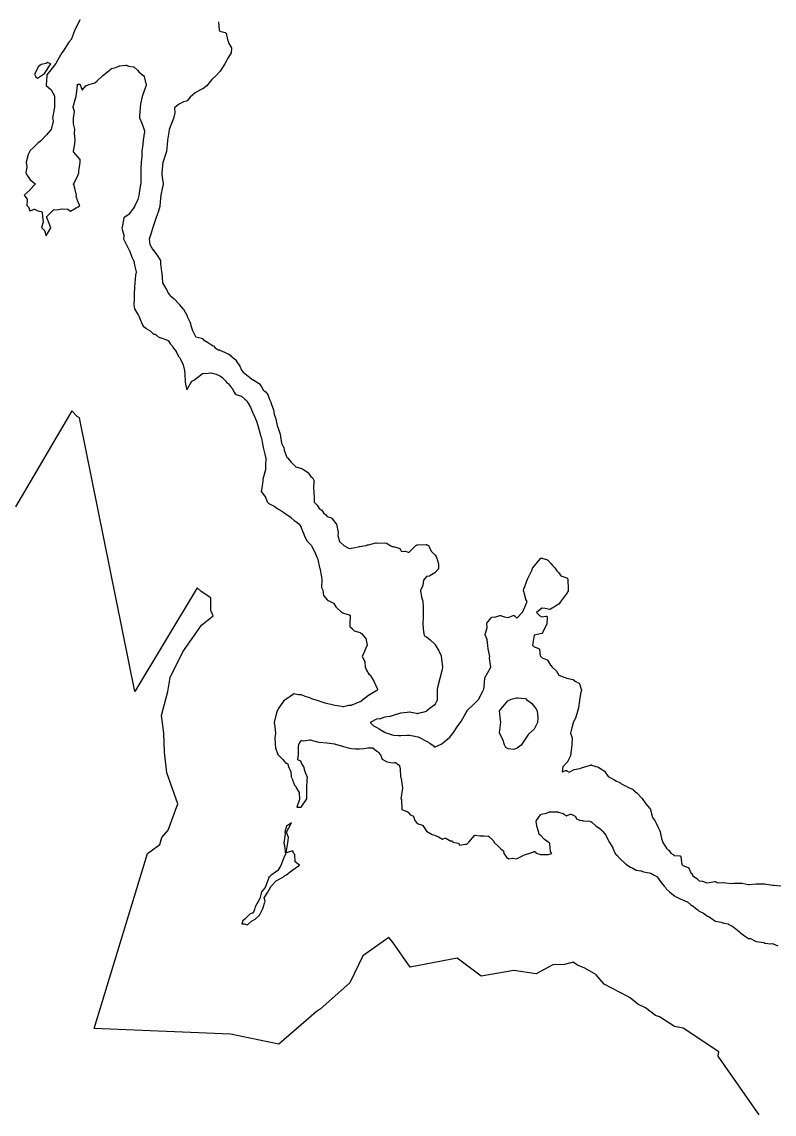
# Model space of a CAD drawing. Header units: millimetres. Extents: x 0 to 600, y 0 to 900.
# Drawn here: x 47.6 to 95.2, y 121.6 to 190.7 of the extents above; entities that cross this region are included whole.
import ezdxf

# ---------------------------------------------------------------- set-up
doc = ezdxf.new("R2010")
doc.units = ezdxf.units.MM
doc.layers.add('CORTE', color=1, linetype='Continuous')
doc.layers.add('GRABADO', color=5, linetype='Continuous')

msp = doc.modelspace()

# ---------------------------------------------------------------- linework, layer by layer
at = {"layer": 'CORTE'}
for points in [[(60.076, 190.721), (60.122, 190.2), (60.137, 190.158), (60.161, 190.14), (60.506, 190.039), (60.513, 190.037), (60.522, 190.033), (60.527, 190.03), (60.534, 190.025), (60.541, 190.018), (60.547, 190.011), (60.552, 190.004), (60.556, 189.995), (60.559, 189.986), (60.663, 189.523), (60.683, 189.498), (60.686, 189.494), (60.69, 189.487), (60.692, 189.481), (60.694, 189.477), (60.72, 189.387), (60.898, 189.068), (60.901, 189.062), (60.903, 189.057), (60.904, 189.053), (60.905, 189.045), (60.906, 189.037), (60.906, 189.032), (60.889, 188.788), (60.888, 188.782), (60.887, 188.774), (60.885, 188.768), (60.882, 188.763), (60.879, 188.756), (60.715, 188.497), (60.474, 188.065), (60.473, 188.064), (60.19, 187.606), (60.188, 187.602), (60.184, 187.598), (59.957, 187.354), (59.956, 187.353), (59.659, 187.07), (59.314, 186.662), (59.31, 186.656), (59.127, 186.508), (59.122, 186.504), (59.117, 186.501), (59.113, 186.499), (58.95, 186.425), (58.602, 186.242), (58.296, 185.964), (58.091, 185.733), (58.087, 185.728), (58.082, 185.724), (58.077, 185.721), (58.072, 185.718), (58.065, 185.714), (58.055, 185.711), (57.857, 185.671), (57.556, 185.496), (57.299, 185.289), (57.329, 184.982), (57.329, 184.978), (57.329, 184.972), (57.328, 184.965), (57.327, 184.959), (57.226, 184.604), (57.225, 184.601), (57.061, 184.181), (56.965, 183.913), (56.935, 183.748), (56.86, 183.231), (56.843, 182.941), (56.843, 182.939), (56.797, 182.531), (56.796, 182.526), (56.795, 182.522), (56.581, 181.882), (56.567, 181.834), (56.542, 181.645), (56.489, 181.15), (56.488, 181.087), (56.542, 180.72), (56.574, 180.513), (56.574, 180.508), (56.576, 180.459), (56.576, 180.452), (56.575, 180.448), (56.541, 180.27), (56.443, 179.758), (56.443, 179.758), (56.404, 179.572), (56.38, 179.064), (56.379, 179.057), (56.377, 179.051), (56.27, 178.691), (56.269, 178.689), (56.148, 178.352), (56.017, 177.97), (56.017, 177.969), (55.901, 177.66), (55.844, 177.433), (55.844, 177.43), (55.697, 176.981), (55.746, 176.651), (55.912, 176.336), (55.957, 176.284), (55.96, 176.281), (56.006, 176.214), (56.218, 175.921), (56.403, 175.637), (56.406, 175.633), (56.408, 175.628), (56.411, 175.62), (56.414, 175.609), (56.414, 175.604), (56.414, 175.599), (56.408, 175.423), (56.483, 174.918), (56.497, 174.861), (56.498, 174.856), (56.499, 174.852), (56.528, 174.218), (56.531, 174.212), (56.758, 173.856), (56.76, 173.852), (56.9, 173.554), (56.972, 173.463), (57.042, 173.387), (57.279, 173.202), (57.282, 173.199), (57.287, 173.195), (57.564, 172.896), (57.569, 172.893), (57.574, 172.889), (57.58, 172.882), (57.584, 172.877), (57.587, 172.872), (57.591, 172.866), (57.595, 172.857), (57.595, 172.855), (57.854, 172.551), (57.857, 172.549), (57.86, 172.543), (58.081, 172.162), (58.082, 172.159), (58.092, 172.139), (58.093, 172.135), (58.095, 172.131), (58.107, 172.09), (58.287, 171.705), (58.289, 171.7), (58.291, 171.694), (58.35, 171.451), (58.431, 171.196), (58.616, 170.82), (58.643, 170.808), (59.026, 170.711), (59.03, 170.71), (59.039, 170.706), (59.048, 170.701), (59.053, 170.698), (59.054, 170.697), (59.059, 170.693), (59.129, 170.62), (59.389, 170.465), (59.391, 170.464), (59.645, 170.297), (59.746, 170.236), (59.749, 170.233), (59.755, 170.229), (59.76, 170.223), (59.862, 170.1), (60.054, 169.984), (60.14, 169.972), (60.144, 169.972), (60.152, 169.97), (60.159, 169.966), (60.463, 169.823), (60.679, 169.736), (60.684, 169.734), (60.691, 169.731), (60.852, 169.613), (60.854, 169.611), (61.092, 169.404), (61.17, 169.339), (61.177, 169.333), (61.183, 169.325), (61.184, 169.324), (61.186, 169.32), (61.237, 169.226), (61.43, 168.954), (61.434, 168.948), (61.437, 168.941), (61.537, 168.691), (61.64, 168.561), (61.741, 168.478), (61.966, 168.317), (62.253, 168.092), (62.278, 168.086), (62.285, 168.084), (62.293, 168.08), (62.298, 168.077), (62.304, 168.073), (62.372, 168.021), (62.653, 167.856), (62.657, 167.853), (62.665, 167.847), (62.671, 167.841), (62.676, 167.835), (62.805, 167.636), (62.805, 167.635), (62.912, 167.458), (63.054, 167.318), (63.056, 167.315), (63.199, 167.146), (63.203, 167.141), (63.207, 167.134), (63.209, 167.128), (63.334, 166.795), (63.384, 166.667), (63.417, 166.6), (63.419, 166.595), (63.553, 166.184), (63.555, 166.179), (63.604, 165.896), (63.692, 165.683), (63.694, 165.679), (63.695, 165.674), (63.802, 165.195), (63.812, 165.139), (63.857, 165.031), (63.858, 165.027), (63.974, 164.657), (63.975, 164.653), (64.006, 164.498), (64.065, 164.087), (64.2, 163.822), (64.204, 163.815), (64.205, 163.808), (64.245, 163.63), (64.377, 163.229), (64.403, 163.197), (64.405, 163.195), (64.44, 163.144), (64.688, 162.887), (64.689, 162.886), (64.886, 162.665), (64.964, 162.592), (65.34, 162.474), (65.372, 162.465), (65.375, 162.463), (65.386, 162.459), (65.389, 162.457), (65.394, 162.455), (65.742, 162.223), (65.745, 162.221), (65.75, 162.216), (65.755, 162.211), (65.757, 162.209), (65.933, 161.966), (66.023, 161.892), (66.029, 161.886), (66.036, 161.877), (66.04, 161.871), (66.104, 161.739), (66.107, 161.733), (66.109, 161.725), (66.11, 161.72), (66.111, 161.712), (66.111, 161.706), (66.097, 161.205), (66.104, 161.017), (66.139, 160.568), (66.139, 160.349), (66.308, 160.176), (66.312, 160.172), (66.316, 160.166), (66.456, 159.955), (66.583, 159.866), (66.589, 159.862), (66.593, 159.856), (66.597, 159.853), (66.728, 159.675), (66.874, 159.548), (66.877, 159.545), (66.966, 159.449), (67.222, 159.364), (67.23, 159.361), (67.238, 159.356), (67.241, 159.354), (67.245, 159.351), (67.253, 159.344), (67.257, 159.339), (67.493, 159.024), (67.493, 159.024), (67.502, 159.019), (67.509, 159.015), (67.516, 159.01), (67.524, 159), (67.529, 158.993), (67.532, 158.988), (67.534, 158.984), (67.545, 158.953), (67.547, 158.948), (67.658, 158.432), (67.659, 158.426), (67.66, 158.421), (67.66, 158.416), (67.659, 158.411), (67.636, 158.239), (67.731, 157.868), (68.012, 157.599), (68.357, 157.419), (68.48, 157.435), (68.932, 157.523), (69.001, 157.536), (69.425, 157.612), (69.505, 157.651), (69.512, 157.655), (69.52, 157.657), (69.525, 157.658), (69.533, 157.659), (69.542, 157.659), (69.546, 157.658), (69.555, 157.657), (69.563, 157.654), (69.568, 157.653), (69.571, 157.651), (70.042, 157.78), (70.049, 157.782), (70.063, 157.783), (70.074, 157.782), (70.08, 157.78), (70.173, 157.752), (70.585, 157.77), (70.7, 157.76), (70.706, 157.76), (70.714, 157.758), (70.722, 157.755), (70.727, 157.752), (70.731, 157.75), (70.948, 157.606), (71.077, 157.546), (71.119, 157.54), (71.123, 157.539), (71.515, 157.438), (71.524, 157.436), (71.532, 157.431), (71.533, 157.431), (71.541, 157.426), (71.549, 157.419), (71.551, 157.417), (71.557, 157.41), (71.668, 157.228), (71.876, 157.255), (71.89, 157.255), (71.903, 157.252), (72.132, 157.169), (72.555, 157.595), (72.558, 157.597), (72.563, 157.601), (72.571, 157.606), (72.645, 157.642), (72.652, 157.644), (72.657, 157.646), (72.661, 157.647), (72.67, 157.648), (72.679, 157.648), (72.684, 157.647), (72.699, 157.645), (73.195, 157.681), (73.201, 157.681), (73.209, 157.68), (73.217, 157.678), (73.222, 157.677), (73.265, 157.661), (73.268, 157.659), (73.273, 157.657), (73.359, 157.602), (73.362, 157.599), (73.367, 157.596), (73.372, 157.59), (73.377, 157.585), (73.381, 157.578), (73.383, 157.574), (73.535, 157.255), (73.776, 157.015), (73.778, 157.012), (73.78, 157.009), (73.826, 156.945), (73.828, 156.941), (73.86, 156.88), (73.862, 156.877), (73.864, 156.872), (74.002, 156.455), (74.004, 156.449), (74.005, 156.442), (74.006, 156.435), (74.006, 156.43), (73.993, 156.145), (73.993, 156.14), (73.992, 156.135), (73.989, 156.124), (73.984, 156.114), (73.978, 156.105), (73.773, 155.887), (73.771, 155.884), (73.766, 155.881), (73.762, 155.877), (73.459, 155.686), (73.452, 155.68), (73.44, 155.676), (73.436, 155.675), (73.43, 155.674), (73.237, 155.646), (73.057, 155.425), (73.006, 155.091), (73.005, 155.087), (73.004, 155.081), (73.002, 155.076), (72.857, 154.753), (72.934, 154.333), (73.006, 154.09), (73.007, 154.085), (73.009, 154.075), (73.009, 154.071), (73.021, 153.736), (73.03, 153.374), (73.03, 153.049), (73.013, 152.678), (73.028, 152.361), (73.077, 152.003), (73.127, 151.873), (73.225, 151.837), (73.23, 151.834), (73.235, 151.832), (73.241, 151.828), (73.245, 151.824), (73.463, 151.633), (73.773, 151.36), (73.777, 151.355), (73.778, 151.353), (73.781, 151.35), (73.79, 151.336), (73.792, 151.333), (73.794, 151.329), (73.796, 151.324), (74.023, 150.944), (74.024, 150.94), (74.169, 150.624), (74.172, 150.618), (74.174, 150.61), (74.175, 150.605), (74.191, 150.435), (74.252, 149.906), (74.252, 149.901), (74.252, 149.898), (74.252, 149.891), (74.251, 149.885), (74.222, 149.765), (74.222, 149.764), (74.083, 149.187), (73.958, 148.713), (73.917, 148.504), (73.917, 147.977), (73.909, 147.811), (73.908, 147.804), (73.906, 147.796), (73.904, 147.79), (73.901, 147.784), (73.786, 147.565), (73.782, 147.559), (73.778, 147.553), (73.775, 147.549), (73.77, 147.545), (73.765, 147.541), (73.413, 147.287), (73.246, 147.13), (73.242, 147.127), (73.238, 147.124), (73.233, 147.121), (73.225, 147.117), (72.985, 147.05), (72.693, 146.975), (72.684, 146.972), (72.674, 146.972), (72.614, 146.974), (72.607, 146.975), (72.267, 147.049), (72.156, 147.07), (72.152, 147.071), (72.015, 147.051), (72.015, 147.051), (71.64, 147.002), (71.606, 146.997), (71.129, 146.862), (70.932, 146.788), (70.928, 146.787), (70.922, 146.786), (70.599, 146.756), (70.306, 146.652), (70.297, 146.649), (70.082, 146.631), (69.672, 146.409), (69.883, 146.198), (70.092, 146.109), (70.097, 146.106), (70.1, 146.104), (70.239, 146.017), (70.24, 146.017), (70.575, 145.803), (70.596, 145.798), (70.602, 145.796), (70.616, 145.79), (70.62, 145.787), (71.015, 145.656), (71.017, 145.655), (71.123, 145.615), (71.464, 145.588), (71.625, 145.599), (72.001, 145.611), (72.151, 145.615), (72.156, 145.615), (72.162, 145.614), (72.498, 145.554), (72.5, 145.554), (72.692, 145.506), (72.699, 145.505), (72.707, 145.501), (72.926, 145.394), (72.927, 145.393), (73.226, 145.23), (73.295, 145.21), (73.302, 145.208), (73.31, 145.204), (73.314, 145.201), (73.455, 145.1), (73.657, 144.96), (73.664, 144.956), (73.671, 144.948), (73.673, 144.946), (73.744, 144.854), (74.163, 145.039), (74.169, 145.042), (74.174, 145.043), (74.182, 145.045), (74.196, 145.045), (74.204, 145.044), (74.207, 145.043), (74.21, 145.056), (74.212, 145.061), (74.214, 145.067), (74.217, 145.074), (74.222, 145.082), (74.226, 145.087), (74.231, 145.092), (74.712, 145.481), (74.952, 145.777), (75.225, 146.198), (75.227, 146.2), (75.431, 146.468), (75.745, 147.044), (75.804, 147.158), (75.808, 147.165), (75.813, 147.171), (75.816, 147.174), (76.278, 147.625), (76.278, 147.626), (76.533, 147.863), (76.789, 148.348), (76.866, 148.533), (76.892, 148.666), (76.924, 149.211), (76.925, 149.216), (76.926, 149.223), (76.928, 149.229), (76.93, 149.237), (76.933, 149.242), (77.304, 149.915), (77.231, 150.487), (77.23, 150.492), (77.23, 150.499), (77.238, 150.591), (77.15, 151.071), (77.121, 151.279), (77.074, 151.655), (76.948, 151.957), (76.946, 151.964), (76.944, 151.975), (76.943, 151.983), (76.943, 151.988), (76.944, 151.995), (76.945, 152.002), (76.947, 152.008), (77.089, 152.402), (77.052, 152.671), (77.051, 152.676), (77.051, 152.683), (77.052, 152.691), (77.054, 152.7), (77.057, 152.707), (77.059, 152.712), (77.064, 152.72), (77.068, 152.725), (77.322, 153.041), (77.326, 153.045), (77.332, 153.051), (77.338, 153.055), (77.343, 153.059), (77.352, 153.063), (77.365, 153.067), (77.372, 153.068), (77.618, 153.089), (77.882, 153.174), (77.889, 153.176), (77.898, 153.177), (77.907, 153.177), (77.916, 153.176), (77.921, 153.175), (78.184, 153.102), (78.417, 153.055), (78.727, 153.186), (78.733, 153.188), (78.738, 153.189), (78.746, 153.191), (78.759, 153.191), (78.767, 153.19), (78.776, 153.188), (78.785, 153.185), (78.793, 153.18), (78.802, 153.174), (78.808, 153.168), (78.948, 153.022), (79.326, 153.417), (79.403, 153.57), (79.613, 154.059), (79.527, 154.186), (79.524, 154.191), (79.521, 154.197), (79.519, 154.202), (79.518, 154.206), (79.399, 154.688), (79.391, 154.711), (79.383, 154.723), (79.381, 154.727), (79.377, 154.734), (79.373, 154.747), (79.372, 154.756), (79.372, 154.762), (79.372, 154.769), (79.373, 154.775), (79.375, 154.783), (79.377, 154.79), (79.379, 154.794), (79.402, 154.838), (79.632, 155.483), (79.634, 155.487), (79.924, 156.076), (79.956, 156.176), (79.957, 156.179), (79.961, 156.188), (79.967, 156.197), (80.459, 156.786), (80.462, 156.79), (80.469, 156.796), (80.477, 156.801), (80.482, 156.804), (80.491, 156.809), (80.508, 156.813), (80.521, 156.813), (80.533, 156.811), (80.894, 156.692), (80.902, 156.689), (80.91, 156.684), (80.913, 156.682), (80.92, 156.677), (80.926, 156.671), (81.096, 156.479), (81.097, 156.478), (81.204, 156.347), (81.351, 156.203), (81.356, 156.199), (81.359, 156.194), (81.481, 156.015), (81.618, 155.879), (81.623, 155.873), (81.741, 155.691), (82.113, 155.555), (82.117, 155.553), (82.126, 155.549), (82.133, 155.543), (82.137, 155.54), (82.141, 155.535), (82.155, 155.518), (82.158, 155.515), (82.163, 155.507), (82.172, 155.487), (82.174, 155.481), (82.176, 155.473), (82.177, 155.468), (82.178, 155.463), (82.208, 154.829), (82.211, 154.764), (82.211, 154.758), (82.21, 154.75), (82.208, 154.743), (82.206, 154.735), (82.204, 154.73), (82.15, 154.625), (82.147, 154.619), (81.699, 154.024), (81.625, 153.912), (81.622, 153.907), (81.615, 153.899), (81.61, 153.895), (81.605, 153.891), (81.601, 153.888), (81.443, 153.794), (81.078, 153.576), (81.073, 153.572), (81.064, 153.569), (81.055, 153.566), (81.043, 153.565), (81.035, 153.565), (81.028, 153.566), (80.745, 153.618), (80.539, 153.645), (80.206, 153.367), (80.38, 153.186), (80.532, 153.089), (80.795, 153.138), (80.802, 153.138), (80.811, 153.138), (80.82, 153.137), (80.829, 153.135), (80.837, 153.132), (80.846, 153.127), (80.852, 153.123), (80.859, 153.117), (80.865, 153.11), (80.868, 153.106), (80.872, 153.1), (80.875, 153.093), (80.878, 153.087), (80.88, 153.079), (80.881, 153.072), (80.881, 153.066), (80.881, 153.06), (80.849, 152.667), (80.847, 152.66), (80.846, 152.655), (80.844, 152.65), (80.584, 152.082), (80.581, 152.076), (80.577, 152.07), (80.572, 152.064), (80.566, 152.059), (80.562, 152.055), (80.555, 152.05), (80.547, 152.046), (80.538, 152.043), (80.058, 151.931), (79.945, 151.314), (79.991, 151.268), (79.995, 151.264), (79.999, 151.258), (80.042, 151.194), (80.339, 151.089), (80.345, 151.087), (80.353, 151.082), (80.358, 151.079), (80.363, 151.075), (80.367, 151.071), (80.371, 151.066), (80.376, 151.059), (80.38, 151.052), (80.383, 151.047), (80.385, 151.041), (80.387, 151.032), (80.388, 151.027), (80.426, 150.63), (80.499, 150.561), (80.556, 150.513), (80.864, 150.386), (80.873, 150.381), (80.88, 150.375), (80.885, 150.37), (80.889, 150.366), (80.893, 150.361), (81.091, 150.044), (81.119, 150.031), (81.125, 150.028), (81.131, 150.024), (81.136, 150.02), (81.142, 150.015), (81.148, 150.007), (81.152, 150), (81.155, 149.996), (81.178, 149.944), (81.427, 149.707), (81.432, 149.703), (81.437, 149.695), (81.439, 149.693), (81.612, 149.409), (81.671, 149.389), (81.673, 149.388), (81.939, 149.276), (82.073, 149.234), (82.104, 149.225), (82.513, 149.129), (82.518, 149.128), (82.525, 149.125), (82.534, 149.121), (82.54, 149.116), (82.543, 149.114), (82.65, 149.022), (82.887, 148.904), (82.893, 148.901), (82.899, 148.896), (82.904, 148.892), (82.911, 148.886), (82.918, 148.876), (82.922, 148.867), (82.924, 148.862), (83.035, 148.532), (83.036, 148.528), (83.037, 148.522), (83.038, 148.513), (83.038, 148.506), (83.037, 148.501), (82.992, 148.217), (82.992, 148.216), (82.914, 147.805), (82.853, 147.338), (82.853, 147.333), (82.794, 147.104), (82.793, 147.101), (82.679, 146.755), (82.678, 146.752), (82.521, 146.402), (82.427, 146.071), (82.345, 145.737), (82.447, 145.446), (82.45, 145.435), (82.45, 145.426), (82.45, 145.422), (82.429, 145.033), (82.397, 144.653), (82.397, 144.65), (82.349, 144.332), (82.348, 144.326), (82.345, 144.319), (82.344, 144.314), (82.151, 143.92), (82.149, 143.917), (82.145, 143.909), (82.14, 143.904), (81.867, 143.616), (81.828, 143.297), (82.065, 143.373), (82.072, 143.374), (82.081, 143.375), (82.089, 143.375), (82.1, 143.374), (82.113, 143.37), (82.122, 143.366), (82.126, 143.363), (82.262, 143.272), (82.576, 143.438), (82.585, 143.442), (82.593, 143.444), (82.948, 143.505), (83.104, 143.559), (83.105, 143.559), (83.615, 143.721), (83.633, 143.727), (83.636, 143.727), (83.645, 143.729), (83.661, 143.729), (83.674, 143.727), (83.677, 143.726), (83.682, 143.724), (83.683, 143.724), (84.103, 143.596), (84.107, 143.595), (84.116, 143.592), (84.121, 143.589), (84.216, 143.529), (84.479, 143.362), (84.487, 143.356), (84.494, 143.349), (84.496, 143.346), (84.743, 143.006), (85.1, 142.808), (85.258, 142.71), (85.468, 142.611), (85.471, 142.61), (85.776, 142.426), (85.831, 142.408), (85.836, 142.405), (85.981, 142.328), (86.22, 142.221), (86.223, 142.22), (86.306, 142.173), (86.311, 142.171), (86.315, 142.167), (86.56, 141.94), (86.838, 141.658), (86.851, 141.649), (86.856, 141.645), (86.86, 141.642), (86.884, 141.617), (86.887, 141.613), (86.89, 141.61), (87.121, 141.277), (87.368, 140.974), (87.39, 140.953), (87.394, 140.948), (87.396, 140.945), (87.4, 140.94), (87.403, 140.934), (87.418, 140.902), (87.421, 140.896), (87.422, 140.89), (87.538, 140.415), (87.678, 140.218), (87.68, 140.215), (87.777, 140.049), (87.779, 140.046), (87.904, 139.766), (87.972, 139.612), (87.973, 139.611), (88.015, 139.509), (88.016, 139.505), (88.017, 139.501), (88.115, 139.08), (88.183, 138.82), (88.296, 138.663), (88.416, 138.469), (88.56, 138.352), (88.565, 138.348), (88.568, 138.344), (88.571, 138.341), (88.704, 138.15), (88.852, 138.067), (88.855, 138.064), (88.862, 138.06), (88.866, 138.055), (88.915, 138.005), (89.27, 137.981), (89.282, 137.979), (89.293, 137.975), (89.298, 137.973), (89.305, 137.969), (89.308, 137.966), (89.317, 137.959), (89.325, 137.949), (89.329, 137.943), (89.332, 137.936), (89.335, 137.929), (89.337, 137.921), (89.338, 137.914), (89.386, 137.437), (89.418, 137.412), (89.421, 137.409), (89.447, 137.382), (89.789, 137.249), (89.795, 137.246), (89.803, 137.242), (89.808, 137.238), (89.814, 137.233), (89.818, 137.229), (89.822, 137.224), (89.827, 137.217), (89.829, 137.212), (89.983, 136.87), (90.018, 136.856), (90.024, 136.854), (90.031, 136.85), (90.034, 136.847), (90.039, 136.843), (90.046, 136.837), (90.051, 136.83), (90.055, 136.823), (90.058, 136.817), (90.061, 136.81), (90.063, 136.803), (90.064, 136.795), (90.064, 136.79), (90.065, 136.744), (90.34, 136.559), (90.345, 136.555), (90.349, 136.552), (90.485, 136.405), (90.684, 136.384), (90.689, 136.384), (90.696, 136.382), (90.701, 136.38), (90.979, 136.268), (91.122, 136.3), (91.484, 136.362), (91.491, 136.363), (91.498, 136.363), (91.502, 136.362), (91.509, 136.361), (91.516, 136.36), (91.525, 136.357), (91.533, 136.353), (91.657, 136.273), (92.016, 136.293), (92.022, 136.293), (92.172, 136.279), (92.54, 136.242), (92.666, 136.258), (92.671, 136.258), (93.061, 136.253), (93.196, 136.263), (93.201, 136.263), (93.209, 136.263), (93.597, 136.172), (93.649, 136.17), (94.103, 136.21), (94.208, 136.22), (94.213, 136.22), (94.636, 136.203), (94.643, 136.203), (94.722, 136.186), (95.151, 136.131), (95.183, 136.139), (95.189, 136.139), (95.197, 136.14), (95.204, 136.139), (95.662, 136.084)], [(94.287, 121.615), (91.687, 125.314), (91.732, 125.587), (89.471, 127.096), (88.926, 127.184), (87.982, 127.806), (87.73, 127.89), (87.087, 128.369), (86.616, 128.602), (86.132, 129.013), (85.929, 129.108), (84.478, 129.863), (83.979, 130.465), (83.961, 130.482), (83.262, 130.874), (82.803, 131.06), (82.528, 131.25), (81.981, 131.103), (81.229, 131.081), (80.176, 130.52), (78.757, 130.737), (76.704, 130.379), (75.173, 131.505), (72.216, 130.953), (71.086, 132.544), (71.085, 132.545), (70.851, 132.82), (69.207, 131.659), (68.387, 129.949), (66.521, 128.282), (66.255, 128.129), (63.899, 126.079), (60.847, 126.703), (52.217, 127.073), (55.598, 138.131), (56.371, 138.704), (56.491, 139.144), (56.902, 139.604), (57.516, 141.281), (56.814, 143.231), (56.67, 144.546), (56.63, 145.748), (56.48, 146.859), (56.879, 148.379), (57.015, 149.252), (57.827, 150.879), (59.016, 152.561), (59.743, 153.165), (59.595, 153.504), (59.6, 154.298), (58.988, 154.704), (58.725, 154.933), (54.787, 148.372), (51.285, 165.688), (51.15, 165.767), (50.801, 166.117), (47.246, 160.05)]]:
    msp.add_lwpolyline(points, dxfattribs=at)
at = {"layer": 'GRABADO'}
msp.add_lwpolyline([(51.307, 190.844), (50.972, 190.155), (50.787, 189.644), (50.785, 189.638), (50.78, 189.63), (50.777, 189.625), (50.774, 189.621), (50.608, 189.443), (50.256, 188.875), (50.161, 188.752), (49.824, 188.18), (49.781, 188.073), (49.779, 188.066), (49.774, 188.059), (49.733, 187.997), (49.731, 187.994), (49.226, 187.376), (49.223, 187.345), (49.175, 186.714), (49.178, 186.693), (49.199, 186.671), (49.474, 186.445), (49.478, 186.441), (49.483, 186.436), (49.489, 186.429), (49.703, 186.05), (49.707, 186.04), (49.709, 186.034), (49.71, 186.027), (49.711, 186.016), (49.707, 185.963), (49.707, 185.32), (49.707, 185.314), (49.706, 185.306), (49.683, 185.224), (49.585, 184.627), (49.613, 184.461), (49.613, 184.458), (49.614, 184.449), (49.612, 184.437), (49.486, 183.914), (49.484, 183.908), (49.479, 183.896), (49.473, 183.887), (49.471, 183.885), (49.205, 183.57), (49.203, 183.568), (48.834, 183.186), (48.829, 183.181), (48.674, 183.066), (48.374, 182.777), (48.373, 182.777), (48.162, 182.576), (48.121, 182.508), (48.041, 182.341), (47.907, 181.844), (47.947, 181.555), (47.948, 181.55), (47.948, 181.542), (47.948, 181.537), (47.902, 181.169), (48.005, 180.977), (48.16, 180.736), (48.253, 180.657), (48.443, 180.519), (48.452, 180.511), (48.461, 180.499), (48.465, 180.492), (48.468, 180.485), (48.47, 180.476), (48.471, 180.471), (48.472, 180.462), (48.472, 180.455), (48.471, 180.448), (48.469, 180.438), (48.466, 180.43), (48.459, 180.418), (48.453, 180.411), (48.451, 180.409), (48.162, 180.109), (48.161, 180.108), (47.793, 179.757), (47.958, 179.537), (47.961, 179.532), (47.965, 179.525), (47.968, 179.517), (47.97, 179.508), (47.971, 179.503), (47.972, 179.495), (47.972, 179.487), (47.946, 179.102), (48.057, 178.998), (48.063, 178.993), (48.068, 178.985), (48.074, 178.977), (48.077, 178.969), (48.148, 178.769), (48.39, 178.864), (48.396, 178.866), (48.405, 178.868), (48.413, 178.869), (48.421, 178.869), (48.43, 178.868), (48.442, 178.865), (48.648, 178.77), (48.852, 178.738), (48.858, 178.737), (48.87, 178.733), (48.879, 178.728), (48.887, 178.723), (48.893, 178.718), (48.9, 178.711), (48.907, 178.701), (48.91, 178.693), (48.914, 178.685), (48.916, 178.676), (48.916, 178.671), (48.942, 178.386), (48.994, 178.082), (48.995, 178.072), (48.994, 178.06), (48.992, 178.053), (48.991, 178.05), (48.874, 177.706), (49.057, 177.551), (49.06, 177.548), (49.066, 177.542), (49.071, 177.535), (49.074, 177.53), (49.078, 177.522), (49.173, 177.185), (49.468, 177.689), (49.364, 177.962), (49.363, 177.962), (49.216, 178.353), (49.215, 178.357), (49.213, 178.364), (49.212, 178.377), (49.213, 178.385), (49.214, 178.394), (49.218, 178.405), (49.221, 178.412), (49.225, 178.418), (49.229, 178.424), (49.234, 178.429), (49.621, 178.816), (49.626, 178.82), (49.632, 178.824), (49.639, 178.829), (49.647, 178.832), (49.657, 178.834), (49.665, 178.835), (49.961, 178.85), (50.177, 178.901), (50.186, 178.903), (50.198, 178.903), (50.523, 178.872), (50.532, 178.87), (50.537, 178.868), (50.546, 178.865), (50.719, 178.747), (51.071, 178.961), (51.203, 179.025), (51.319, 179.097), (51.276, 179.175), (51.274, 179.179), (51.17, 179.43), (51.089, 179.629), (51.086, 179.637), (51.084, 179.645), (51.084, 179.649), (51.083, 179.66), (51.084, 179.667), (51.097, 179.762), (50.997, 180.213), (50.919, 180.436), (50.916, 180.443), (50.915, 180.454), (50.915, 180.464), (50.916, 180.471), (50.916, 180.475), (50.918, 180.484), (50.923, 180.494), (50.924, 180.496), (51.17, 180.94), (51.244, 181.169), (51.253, 181.279), (51.253, 181.282), (51.34, 181.851), (51.322, 182.023), (51.188, 182.176), (51.187, 182.176), (51.058, 182.331), (50.916, 182.497), (50.911, 182.504), (50.906, 182.514), (50.902, 182.525), (50.9, 182.535), (50.9, 182.544), (50.9, 182.553), (50.986, 183.012), (51.019, 183.24), (50.974, 183.673), (50.974, 183.679), (50.974, 183.685), (50.993, 183.927), (50.911, 184.272), (50.91, 184.278), (50.909, 184.284), (50.9, 184.629), (50.9, 184.635), (50.965, 185.055), (50.896, 185.305), (50.895, 185.31), (50.894, 185.318), (50.894, 185.326), (50.895, 185.335), (50.896, 185.341), (51.039, 185.865), (51.077, 186.029), (51.155, 186.682), (51.153, 186.687), (51.151, 186.692), (51.15, 186.696), (51.149, 186.705), (51.149, 186.717), (51.15, 186.727), (51.153, 186.737), (51.156, 186.743), (51.158, 186.747), (51.162, 186.753), (51.166, 186.76), (51.174, 186.768), (51.179, 186.771), (51.181, 186.772), (51.189, 186.778), (51.2, 186.782), (51.217, 186.787), (51.223, 186.789), (51.235, 186.791), (51.244, 186.791), (51.252, 186.79), (51.261, 186.788), (51.266, 186.786), (51.274, 186.785), (51.281, 186.783), (51.285, 186.781), (51.287, 186.781), (51.295, 186.777), (51.304, 186.771), (51.311, 186.766), (51.315, 186.761), (51.318, 186.757), (51.323, 186.75), (51.328, 186.741), (51.454, 186.406), (51.709, 186.686), (51.714, 186.691), (51.719, 186.695), (51.724, 186.698), (51.732, 186.703), (51.737, 186.705), (51.957, 186.781), (51.959, 186.782), (52.249, 186.866), (52.409, 186.997), (52.756, 187.32), (52.758, 187.322), (52.935, 187.464), (53.286, 187.75), (53.293, 187.754), (53.304, 187.76), (53.577, 187.836), (53.826, 187.932), (53.835, 187.936), (54.226, 187.98), (54.238, 187.98), (54.247, 187.978), (54.253, 187.977), (54.395, 187.922), (54.695, 187.883), (54.708, 187.88), (54.719, 187.874), (54.726, 187.869), (54.952, 187.667), (54.955, 187.663), (55.035, 187.569), (55.158, 187.464), (55.356, 187.311), (55.36, 187.308), (55.363, 187.305), (55.369, 187.298), (55.372, 187.292), (55.376, 187.286), (55.379, 187.277), (55.38, 187.273), (55.494, 186.8), (55.495, 186.797), (55.506, 186.737), (55.506, 186.736), (55.508, 186.719), (55.509, 186.711), (55.508, 186.704), (55.507, 186.698), (55.506, 186.692), (55.494, 186.65), (55.493, 186.647), (55.251, 185.995), (55.149, 185.543), (55.12, 185.314), (55.079, 184.763), (55.079, 184.643), (55.227, 184.306), (55.228, 184.304), (55.348, 183.962), (55.348, 183.962), (55.395, 183.821), (55.397, 183.812), (55.398, 183.804), (55.398, 183.795), (55.312, 183.23), (55.291, 182.96), (55.291, 182.957), (55.234, 182.539), (55.24, 182.2), (55.24, 182.196), (55.24, 182.194), (55.191, 181.843), (55.177, 181.421), (55.161, 181.153), (55.165, 180.714), (55.165, 180.712), (55.158, 180.456), (55.157, 180.451), (55.068, 179.88), (55.051, 179.754), (55.05, 179.75), (55.049, 179.745), (54.97, 179.497), (54.969, 179.493), (54.769, 179.04), (54.766, 179.035), (54.763, 179.029), (54.437, 178.572), (54.436, 178.57), (54.43, 178.563), (54.422, 178.557), (54.098, 178.332), (53.988, 177.747), (53.986, 177.742), (53.966, 177.68), (54.096, 177.234), (54.098, 177.227), (54.1, 177.212), (54.069, 176.999), (54.209, 176.71), (54.413, 176.326), (54.414, 176.323), (54.418, 176.314), (54.42, 176.305), (54.422, 176.292), (54.436, 176.275), (54.443, 176.265), (54.446, 176.257), (54.606, 175.842), (54.713, 175.63), (54.716, 175.623), (54.718, 175.616), (54.719, 175.612), (54.762, 175.333), (54.866, 174.923), (54.867, 174.917), (54.868, 174.904), (54.868, 174.896), (54.867, 174.891), (54.825, 174.696), (54.791, 174.204), (54.772, 173.936), (54.751, 173.513), (54.755, 173.221), (54.755, 173.217), (54.715, 172.823), (54.757, 172.566), (54.962, 172.266), (54.965, 172.262), (54.993, 172.204), (54.994, 172.204), (55.012, 172.164), (55.012, 172.164), (55.191, 171.759), (55.318, 171.479), (55.408, 171.41), (55.412, 171.406), (55.468, 171.349), (55.752, 171.183), (55.759, 171.178), (55.978, 170.972), (56.07, 170.962), (56.074, 170.961), (56.083, 170.959), (56.091, 170.955), (56.094, 170.953), (56.103, 170.948), (56.109, 170.943), (56.261, 170.803), (56.442, 170.747), (56.449, 170.746), (56.498, 170.721), (56.857, 170.59), (56.865, 170.586), (56.874, 170.58), (56.881, 170.574), (56.885, 170.569), (56.888, 170.565), (57.049, 170.333), (57.146, 170.228), (57.151, 170.223), (57.241, 170.085), (57.409, 169.865), (57.413, 169.86), (57.577, 169.537), (57.626, 169.47), (57.627, 169.468), (57.68, 169.386), (57.682, 169.382), (57.846, 169.034), (57.849, 169.028), (57.85, 169.022), (57.931, 168.668), (57.932, 168.663), (57.951, 168.448), (57.951, 168.447), (57.98, 167.965), (57.996, 167.818), (58.071, 167.444), (58.403, 167.998), (58.406, 168.003), (58.414, 168.012), (58.423, 168.019), (58.429, 168.023), (58.515, 168.071), (58.516, 168.071), (58.581, 168.105), (59.038, 168.464), (59.041, 168.467), (59.048, 168.471), (59.056, 168.474), (59.061, 168.476), (59.071, 168.478), (59.421, 168.495), (59.593, 168.527), (59.6, 168.528), (59.609, 168.528), (59.618, 168.527), (59.624, 168.526), (59.932, 168.434), (59.935, 168.433), (60.157, 168.342), (60.164, 168.339), (60.169, 168.336), (60.328, 168.227), (60.334, 168.222), (60.338, 168.219), (60.535, 168.009), (60.537, 168.007), (60.619, 167.901), (60.695, 167.846), (60.7, 167.843), (60.705, 167.838), (60.708, 167.835), (60.913, 167.578), (60.915, 167.575), (60.917, 167.572), (61.063, 167.301), (61.129, 167.196), (61.201, 167.164), (61.51, 167.05), (61.515, 167.048), (61.522, 167.044), (61.529, 167.04), (61.742, 166.855), (61.848, 166.78), (61.855, 166.776), (61.863, 166.767), (61.865, 166.765), (61.869, 166.759), (61.872, 166.754), (61.954, 166.606), (62.098, 166.359), (62.1, 166.355), (62.285, 165.931), (62.291, 165.922), (62.293, 165.918), (62.299, 165.905), (62.485, 165.47), (62.487, 165.465), (62.56, 165.202), (62.636, 164.973), (62.636, 164.971), (62.77, 164.505), (62.77, 164.503), (62.781, 164.456), (62.815, 164.281), (62.889, 163.906), (62.912, 163.809), (63.017, 163.384), (63.017, 163.383), (63.077, 163.11), (63.078, 163.105), (63.079, 163.1), (63.079, 163.094), (63.049, 162.709), (63.06, 162.403), (63.06, 162.398), (63.059, 162.39), (63.058, 162.384), (62.894, 161.8), (62.894, 161.706), (62.894, 161.702), (62.893, 161.697), (62.815, 161.239), (62.789, 161.022), (62.79, 161.019), (62.804, 160.994), (63.043, 160.682), (63.046, 160.677), (63.05, 160.67), (63.052, 160.664), (63.151, 160.361), (63.239, 160.285), (63.302, 160.243), (63.601, 160.092), (63.606, 160.089), (63.826, 159.935), (63.957, 159.867), (63.961, 159.864), (64.212, 159.687), (64.305, 159.63), (64.308, 159.628), (64.353, 159.595), (64.653, 159.391), (64.657, 159.388), (64.877, 159.196), (64.979, 159.133), (64.983, 159.13), (65.163, 158.986), (65.166, 158.982), (65.169, 158.98), (65.173, 158.976), (65.293, 158.803), (65.296, 158.798), (65.299, 158.792), (65.426, 158.464), (65.473, 158.321), (65.493, 158.264), (65.663, 157.909), (65.934, 157.618), (65.948, 157.601), (65.952, 157.597), (65.963, 157.579), (65.964, 157.578), (66.181, 157.193), (66.183, 157.189), (66.311, 156.874), (66.368, 156.735), (66.369, 156.731), (66.371, 156.726), (66.474, 156.218), (66.483, 156.18), (66.484, 156.178), (66.486, 156.165), (66.592, 155.624), (66.592, 155.62), (66.609, 155.461), (66.609, 155.457), (66.605, 154.949), (66.675, 154.79), (66.677, 154.784), (66.679, 154.777), (66.731, 154.444), (66.959, 154.164), (66.959, 154.164), (66.974, 154.147), (67.002, 154.14), (67.008, 154.139), (67.013, 154.137), (67.017, 154.136), (67.353, 153.958), (67.357, 153.955), (67.362, 153.952), (67.369, 153.946), (67.375, 153.938), (67.378, 153.934), (67.506, 153.733), (67.631, 153.602), (67.821, 153.433), (67.943, 153.353), (67.997, 153.325), (68.347, 153.227), (68.351, 153.226), (68.363, 153.222), (68.371, 153.217), (68.373, 153.215), (68.378, 153.211), (68.385, 153.204), (68.389, 153.199), (68.393, 153.193), (68.396, 153.186), (68.399, 153.18), (68.401, 153.173), (68.402, 153.166), (68.403, 153.159), (68.403, 153.153), (68.383, 152.678), (68.387, 152.476), (68.538, 152.353), (68.543, 152.349), (68.548, 152.343), (68.661, 152.217), (69.035, 152.1), (69.041, 152.099), (69.05, 152.094), (69.055, 152.091), (69.063, 152.086), (69.069, 152.081), (69.073, 152.075), (69.076, 152.071), (69.083, 152.062), (69.106, 152.049), (69.113, 152.045), (69.121, 152.038), (69.385, 151.755), (69.39, 151.748), (69.395, 151.739), (69.399, 151.732), (69.401, 151.725), (69.402, 151.72), (69.477, 151.301), (69.478, 151.294), (69.478, 151.287), (69.478, 151.279), (69.476, 151.272), (69.475, 151.266), (69.472, 151.26), (69.269, 150.813), (69.269, 150.813), (69.168, 150.596), (69.334, 150.265), (69.336, 150.26), (69.339, 150.252), (69.34, 150.247), (69.34, 150.242), (69.365, 149.916), (69.44, 149.715), (69.594, 149.479), (69.69, 149.399), (69.695, 149.394), (69.699, 149.389), (69.701, 149.386), (69.704, 149.382), (69.785, 149.243), (69.929, 148.982), (69.931, 148.98), (70.124, 148.556), (70.128, 148.55), (70.134, 148.54), (70.137, 148.53), (70.138, 148.525), (70.139, 148.517), (70.139, 148.508), (70.139, 148.502), (70.138, 148.496), (70.136, 148.489), (70.132, 148.479), (70.126, 148.467), (70.119, 148.46), (70.116, 148.457), (70.112, 148.453), (70.104, 148.448), (70.099, 148.444), (70.095, 148.443), (70.093, 148.442), (69.58, 148.124), (69.1, 147.755), (69.093, 147.751), (69.089, 147.749), (69.049, 147.73), (69.047, 147.729), (69.022, 147.719), (68.519, 147.505), (68.513, 147.503), (68.505, 147.501), (68.499, 147.5), (68.308, 147.483), (67.982, 147.415), (67.974, 147.414), (67.964, 147.414), (67.959, 147.415), (67.738, 147.45), (67.434, 147.494), (67.27, 147.526), (67.267, 147.527), (66.905, 147.626), (66.829, 147.643), (66.826, 147.644), (66.516, 147.745), (66.406, 147.779), (66.381, 147.786), (66.379, 147.787), (65.982, 147.918), (65.853, 147.968), (65.565, 148.063), (65.338, 148.172), (65.156, 148.171), (65.151, 148.171), (65.145, 148.172), (64.85, 148.221), (64.537, 148), (64.534, 147.998), (64.353, 147.893), (64.198, 147.765), (63.851, 147.275), (63.764, 147.099), (63.74, 146.948), (63.739, 146.944), (63.602, 146.423), (63.64, 146.143), (63.64, 146.143), (63.685, 145.739), (63.686, 145.735), (63.686, 145.729), (63.685, 145.724), (63.644, 145.44), (63.658, 145.044), (63.682, 144.819), (63.838, 144.386), (63.838, 144.386), (63.841, 144.382), (63.844, 144.378), (63.846, 144.375), (64.132, 144.086), (64.345, 143.837), (64.394, 143.835), (64.402, 143.835), (64.417, 143.831), (64.43, 143.825), (64.442, 143.817), (64.449, 143.81), (64.453, 143.805), (64.456, 143.8), (64.461, 143.792), (64.463, 143.786), (64.465, 143.782), (64.494, 143.675), (64.644, 143.339), (64.647, 143.333), (64.649, 143.324), (64.65, 143.319), (64.687, 142.975), (64.765, 142.801), (64.766, 142.799), (64.896, 142.442), (64.946, 142.399), (64.95, 142.395), (64.955, 142.39), (64.96, 142.383), (64.963, 142.376), (64.966, 142.37), (64.992, 142.292), (65.183, 141.982), (65.185, 141.978), (65.188, 141.97), (65.191, 141.96), (65.192, 141.953), (65.192, 141.948), (65.2, 141.566), (65.2, 141.561), (65.199, 141.553), (65.197, 141.548), (65.196, 141.543), (65.033, 141.071), (65.317, 141.063), (65.678, 141.588), (65.663, 142.072), (65.663, 142.075), (65.668, 142.261), (65.668, 142.262), (65.692, 142.812), (65.693, 142.818), (65.694, 142.823), (65.722, 142.947), (65.565, 143.298), (65.563, 143.302), (65.47, 143.617), (65.389, 143.737), (65.386, 143.742), (65.383, 143.748), (65.297, 143.963), (65.141, 144.026), (65.137, 144.028), (65.129, 144.032), (65.121, 144.038), (65.116, 144.042), (65.111, 144.047), (65.106, 144.054), (65.103, 144.061), (65.1, 144.066), (65.097, 144.073), (65.095, 144.08), (65.094, 144.087), (65.094, 144.094), (65.094, 144.101), (65.095, 144.108), (65.136, 144.35), (65.136, 144.848), (65.137, 144.853), (65.137, 144.859), (65.173, 145.054), (65.174, 145.06), (65.176, 145.066), (65.179, 145.072), (65.181, 145.076), (65.292, 145.253), (65.297, 145.259), (65.302, 145.265), (65.306, 145.269), (65.311, 145.273), (65.316, 145.276), (65.324, 145.28), (65.329, 145.282), (65.338, 145.285), (65.346, 145.287), (65.351, 145.287), (65.36, 145.287), (65.368, 145.286), (65.373, 145.285), (65.377, 145.284), (65.464, 145.253), (65.867, 145.327), (65.869, 145.328), (65.878, 145.329), (65.887, 145.328), (65.894, 145.327), (66.031, 145.284), (66.422, 145.168), (66.449, 145.161), (66.93, 145.135), (66.934, 145.134), (66.949, 145.132), (67.106, 145.113), (67.427, 145.069), (67.435, 145.067), (67.471, 145.054), (67.855, 144.934), (67.984, 144.906), (67.986, 144.906), (68.29, 144.82), (68.504, 144.776), (68.745, 144.748), (69.011, 144.741), (69.271, 144.772), (69.529, 144.806), (69.534, 144.806), (69.831, 144.808), (69.835, 144.808), (69.844, 144.807), (69.853, 144.805), (69.86, 144.803), (69.87, 144.798), (70.107, 144.612), (70.111, 144.609), (70.202, 144.512), (70.316, 144.394), (70.32, 144.389), (70.323, 144.384), (70.327, 144.378), (70.329, 144.373), (70.429, 144.106), (70.618, 143.981), (70.759, 143.927), (71.103, 143.855), (71.208, 143.886), (71.214, 143.888), (71.226, 143.89), (71.235, 143.89), (71.239, 143.889), (71.243, 143.889), (71.252, 143.887), (71.264, 143.883), (71.271, 143.878), (71.274, 143.876), (71.502, 143.71), (71.509, 143.706), (71.517, 143.696), (71.523, 143.688), (71.526, 143.681), (71.529, 143.674), (71.531, 143.668), (71.574, 143.495), (71.575, 143.49), (71.576, 143.485), (71.602, 142.969), (71.631, 142.885), (71.633, 142.88), (71.634, 142.875), (71.703, 142.4), (71.722, 142.297), (71.723, 142.292), (71.723, 142.285), (71.723, 142.279), (71.72, 142.253), (71.72, 142.252), (71.703, 142.137), (71.703, 142.136), (71.615, 141.598), (71.642, 141.577), (71.646, 141.574), (71.65, 141.569), (71.655, 141.564), (71.66, 141.557), (71.662, 141.55), (71.665, 141.544), (71.667, 141.536), (71.669, 141.527), (71.669, 141.521), (71.678, 140.908), (72.044, 140.76), (72.049, 140.758), (72.057, 140.753), (72.065, 140.747), (72.072, 140.741), (72.197, 140.585), (72.384, 140.514), (72.39, 140.512), (72.394, 140.509), (72.4, 140.505), (72.406, 140.5), (72.411, 140.494), (72.416, 140.488), (72.42, 140.481), (72.423, 140.475), (72.425, 140.471), (72.504, 140.214), (72.617, 140.085), (72.711, 140.009), (72.981, 139.923), (72.989, 139.919), (72.996, 139.915), (73.001, 139.911), (73.007, 139.905), (73.014, 139.898), (73.016, 139.894), (73.247, 139.535), (73.593, 139.34), (73.747, 139.283), (73.999, 139.186), (74.004, 139.184), (74.25, 139.046), (74.402, 139.101), (74.409, 139.103), (74.42, 139.105), (74.428, 139.105), (74.437, 139.105), (74.448, 139.102), (74.456, 139.099), (74.461, 139.096), (74.774, 138.921), (74.799, 138.928), (74.808, 138.93), (74.815, 138.93), (74.821, 138.93), (74.83, 138.929), (74.839, 138.927), (74.844, 138.926), (74.85, 138.923), (74.859, 138.917), (74.863, 138.915), (74.869, 138.91), (74.875, 138.902), (74.878, 138.899), (74.909, 138.854), (75.245, 138.778), (75.25, 138.776), (75.256, 138.774), (75.264, 138.77), (75.27, 138.766), (75.276, 138.762), (75.282, 138.756), (75.287, 138.749), (75.291, 138.744), (75.293, 138.739), (75.332, 138.655), (75.694, 138.723), (75.698, 138.723), (75.783, 138.73), (75.929, 138.842), (76.278, 139.264), (76.282, 139.268), (76.286, 139.272), (76.292, 139.276), (76.297, 139.279), (76.305, 139.284), (76.318, 139.288), (76.327, 139.289), (76.334, 139.289), (76.343, 139.289), (76.624, 139.242), (76.855, 139.25), (76.86, 139.25), (77.141, 139.23), (77.147, 139.23), (77.153, 139.228), (77.16, 139.226), (77.168, 139.223), (77.176, 139.218), (77.183, 139.213), (77.186, 139.21), (77.429, 138.968), (77.486, 138.925), (77.489, 138.923), (77.496, 138.917), (77.501, 138.909), (77.503, 138.906), (77.508, 138.898), (77.51, 138.891), (77.531, 138.83), (77.776, 138.605), (77.778, 138.603), (77.952, 138.419), (78.079, 138.33), (78.085, 138.326), (78.094, 138.317), (78.099, 138.309), (78.103, 138.302), (78.105, 138.297), (78.107, 138.291), (78.109, 138.284), (78.138, 138.122), (78.294, 137.899), (78.444, 137.788), (78.683, 137.83), (78.689, 137.831), (78.7, 137.831), (78.706, 137.83), (78.935, 137.791), (79.31, 137.991), (79.313, 137.993), (79.445, 138.044), (79.777, 138.161), (79.778, 138.161), (79.969, 138.225), (80.032, 138.248), (80.04, 138.25), (80.051, 138.252), (80.063, 138.252), (80.07, 138.251), (80.074, 138.25), (80.084, 138.247), (80.09, 138.244), (80.098, 138.24), (80.107, 138.233), (80.183, 138.159), (80.457, 138.068), (80.518, 138.063), (80.959, 138.076), (81.02, 138.093), (81.175, 138.134), (81.107, 138.211), (81.103, 138.216), (81.1, 138.221), (81.097, 138.226), (81.095, 138.232), (81.092, 138.24), (81.09, 138.248), (81.09, 138.251), (81.048, 138.755), (81.023, 138.781), (80.992, 138.809), (80.698, 139.026), (80.692, 139.03), (80.686, 139.036), (80.471, 139.273), (80.403, 139.304), (80.396, 139.308), (80.388, 139.313), (80.384, 139.316), (80.38, 139.32), (80.372, 139.329), (80.365, 139.341), (80.363, 139.349), (80.361, 139.354), (80.337, 139.464), (80.225, 139.869), (80.224, 139.874), (80.185, 140.169), (80.185, 140.174), (80.185, 140.181), (80.186, 140.188), (80.187, 140.193), (80.189, 140.201), (80.192, 140.208), (80.195, 140.215), (80.199, 140.22), (80.457, 140.584), (80.461, 140.589), (80.464, 140.592), (80.47, 140.597), (80.479, 140.603), (80.485, 140.606), (80.491, 140.609), (80.498, 140.611), (80.827, 140.69), (81.015, 140.763), (81.021, 140.765), (81.027, 140.766), (81.035, 140.767), (81.04, 140.767), (81.42, 140.756), (81.566, 140.756), (81.577, 140.755), (81.584, 140.752), (81.891, 140.655), (81.896, 140.654), (81.905, 140.65), (81.91, 140.646), (82.094, 140.523), (82.339, 140.617), (82.346, 140.619), (82.35, 140.62), (82.357, 140.621), (82.365, 140.621), (82.373, 140.621), (82.382, 140.619), (82.387, 140.617), (82.392, 140.615), (82.639, 140.499), (82.646, 140.495), (82.658, 140.486), (82.666, 140.477), (82.673, 140.468), (82.676, 140.461), (82.733, 140.325), (82.923, 140.249), (83.116, 140.211), (83.124, 140.209), (83.134, 140.205), (83.152, 140.195), (83.595, 140.165), (83.602, 140.164), (83.607, 140.163), (83.612, 140.161), (83.621, 140.158), (83.629, 140.153), (83.697, 140.105), (83.7, 140.103), (83.956, 139.88), (84.22, 139.688), (84.222, 139.687), (84.293, 139.627), (84.391, 139.534), (84.394, 139.531), (84.396, 139.528), (84.581, 139.29), (84.585, 139.284), (84.588, 139.278), (84.766, 138.911), (84.793, 138.856), (84.794, 138.856), (84.808, 138.824), (85.029, 138.487), (85.032, 138.482), (85.034, 138.477), (85.177, 138.129), (85.218, 138.068), (85.266, 138.032), (85.271, 138.029), (85.275, 138.024), (85.516, 137.773), (85.793, 137.517), (85.823, 137.494), (85.826, 137.491), (85.86, 137.456), (86.147, 137.258), (86.298, 137.196), (86.302, 137.194), (86.515, 137.075), (86.802, 137.041), (86.812, 137.039), (86.963, 136.977), (87.327, 136.905), (87.413, 136.89), (87.417, 136.889), (87.425, 136.886), (87.432, 136.883), (87.649, 136.769), (87.806, 136.675), (87.811, 136.671), (87.816, 136.667), (87.821, 136.662), (87.826, 136.656), (87.897, 136.561), (88.079, 136.299), (88.28, 136.059), (88.354, 135.977), (88.413, 135.906), (88.645, 135.687), (88.928, 135.463), (88.932, 135.461), (88.937, 135.455), (88.94, 135.452), (88.965, 135.419), (89.036, 135.382), (89.332, 135.243), (89.434, 135.193), (89.73, 135.082), (89.735, 135.079), (89.739, 135.077), (89.744, 135.074), (89.971, 134.895), (90.077, 134.824), (90.081, 134.821), (90.249, 134.679), (90.407, 134.565), (90.409, 134.563), (90.491, 134.493), (90.759, 134.361), (90.765, 134.358), (91.008, 134.176), (91.108, 134.142), (91.112, 134.141), (91.121, 134.136), (91.126, 134.133), (91.329, 133.987), (91.466, 133.894), (91.523, 133.856), (91.884, 133.798), (91.893, 133.796), (92.041, 133.735), (92.315, 133.674), (92.317, 133.674), (92.323, 133.672), (92.33, 133.669), (92.578, 133.542), (92.583, 133.54), (92.707, 133.454), (92.71, 133.452), (92.907, 133.289), (93.034, 133.183), (93.036, 133.181), (93.113, 133.108), (93.352, 132.922), (93.606, 132.752), (93.693, 132.761), (93.699, 132.761), (93.706, 132.76), (93.712, 132.76), (93.721, 132.758), (93.728, 132.755), (93.733, 132.753), (94.003, 132.606), (94.106, 132.573), (94.126, 132.566), (94.564, 132.503), (94.569, 132.502), (94.574, 132.501), (94.579, 132.499), (94.653, 132.464), (95.016, 132.424), (95.153, 132.431), (95.161, 132.431), (95.17, 132.429), (95.18, 132.427), (95.467, 132.288)], dxfattribs=at)
for points in [[(49.179, 188.085), (48.854, 188.029), (48.684, 187.907), (48.436, 187.409), (48.531, 187.252), (48.632, 187.166), (49.081, 187.455), (49.472, 188.062), (49.255, 188.142), (49.179, 188.085)], [(77.874, 145.7), (77.851, 145.756), (77.941, 146.429), (77.928, 146.553), (77.857, 147.144), (78.379, 147.792), (78.604, 147.888), (78.933, 147.965), (79.011, 147.98), (79.493, 147.932), (79.543, 147.905), (79.569, 147.871), (79.876, 147.646), (80.052, 147.433), (80.158, 147.3), (80.248, 147.144), (80.274, 146.702), (80.268, 146.408), (80.054, 145.995), (79.695, 145.684), (79.533, 145.429), (79.221, 144.987), (78.987, 144.797), (78.768, 144.708), (78.4, 144.75), (78.258, 144.839), (78.167, 145.011), (78.08, 145.339), (77.874, 145.7)], [(62.877, 134.649), (63.036, 135.117), (62.963, 135.324), (63.2, 135.694), (63.419, 136.055), (63.739, 136.404), (64.184, 136.657), (64.268, 136.737), (64.344, 136.769), (64.788, 137.108), (65.202, 137.4), (64.939, 137.598), (64.908, 138.063), (64.835, 138.148), (64.784, 138.309), (64.356, 138.173), (64.469, 138.799), (64.514, 139.151), (64.379, 139.487), (64.701, 140.062), (64.376, 139.865), (64.288, 139.48), (64.306, 139.376), (64.21, 138.791), (64.254, 138.63), (64.317, 138.08), (64.196, 137.821), (64.015, 137.366), (63.844, 137.057), (63.389, 136.747), (63.307, 136.661), (63.273, 136.647), (63.238, 136.551), (63.042, 135.971), (62.809, 135.71), (62.693, 135.287), (62.411, 134.756), (62.366, 134.596), (62.273, 134.371), (62.087, 134.326), (61.745, 133.974), (61.618, 133.88), (61.557, 133.679), (61.705, 133.673), (61.914, 133.63), (62.175, 133.857), (62.4, 133.987), (62.68, 134.237), (62.877, 134.649)]]:
    msp.add_lwpolyline(points, close=True, dxfattribs=at)

doc.saveas('drawing.dxf')
